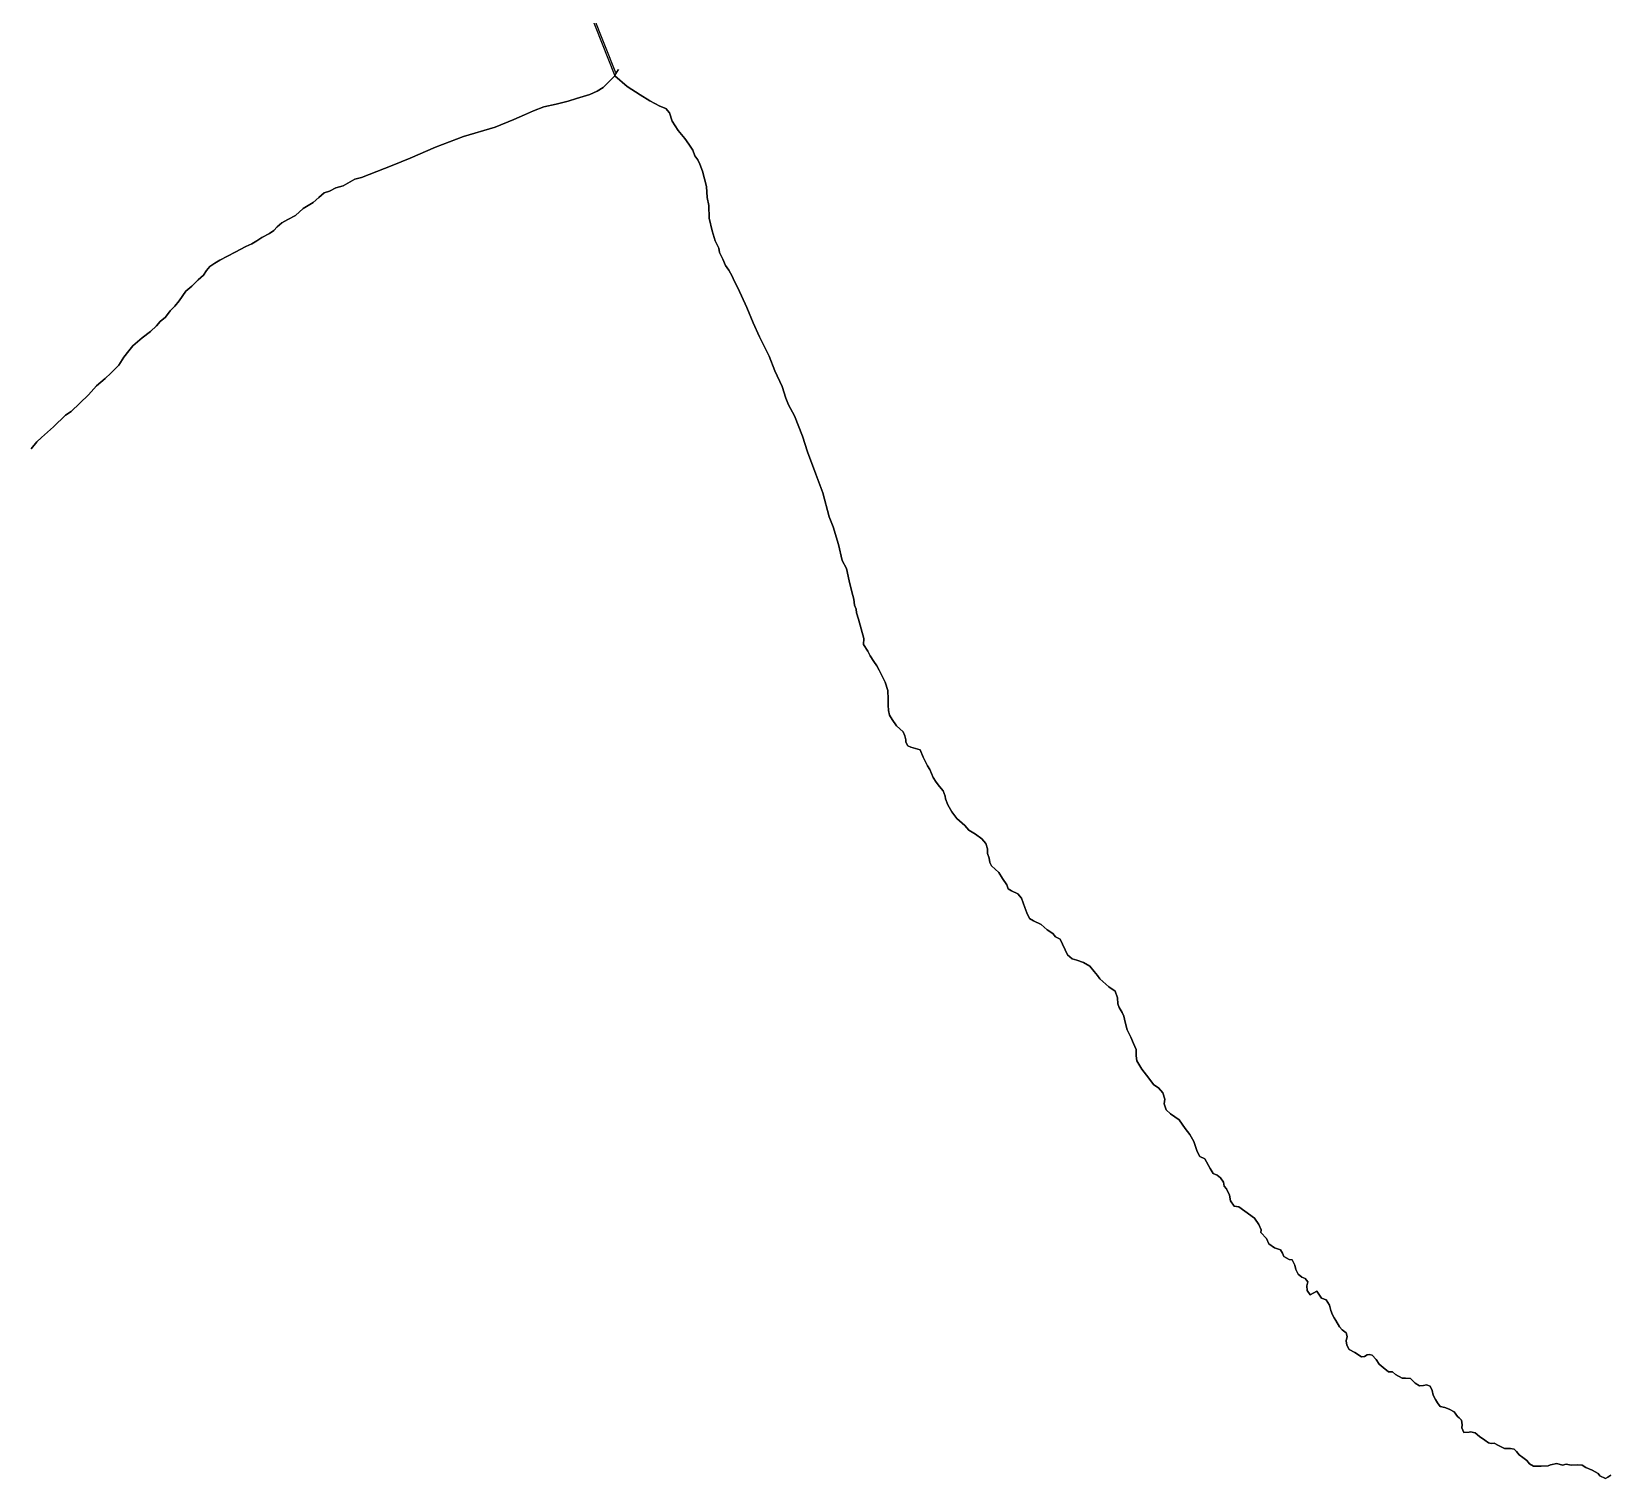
# Model space of a CAD drawing. Header units: inches. Extents: x 33.9 to 41.9, y -4.8 to 5.4.
# Drawn here: x 39.247 to 39.829, y 0.477 to 1.012 of the extents above; entities that cross this region are included whole.
import ezdxf

# ---------------------------------------------------------------- set-up
doc = ezdxf.new("R2010")
doc.units = ezdxf.units.IN
doc.header["$MEASUREMENT"] = 0
doc.layers.add('Counties', color=7, linetype='Continuous')

msp = doc.modelspace()

# ---------------------------------------------------------------- linework, layer by layer
at = {"layer": 'Counties'}
for points in [[(39.27266, 1.47497), (39.46246, 0.99521), (39.45815, 0.99085), (39.456, 0.98956), (39.45321, 0.98828), (39.4484, 0.98686), (39.44523, 0.98584), (39.4408, 0.98468), (39.43625, 0.98379), (39.43245, 0.98224), (39.42916, 0.98083), (39.42523, 0.97903), (39.4184, 0.97621), (39.40662, 0.97274), (39.39637, 0.96889), (39.387, 0.96478), (39.38029, 0.96209), (39.36902, 0.95759), (39.36662, 0.95708), (39.36231, 0.95451), (39.35953, 0.95387), (39.35725, 0.95259), (39.35522, 0.95194), (39.35332, 0.95027), (39.35117, 0.94847), (39.34749, 0.94616), (39.34471, 0.94359), (39.3418, 0.94218), (39.33964, 0.9409), (39.33787, 0.93949), (39.33673, 0.93807), (39.33508, 0.93692), (39.3323, 0.9355), (39.3304, 0.93422), (39.32863, 0.93319), (39.32635, 0.93217), (39.32242, 0.93011), (39.31672, 0.92716), (39.31495, 0.926), (39.31305, 0.92485), (39.31191, 0.92331), (39.31077, 0.92164), (39.30874, 0.91984), (39.30646, 0.91753), (39.30418, 0.91573), (39.30177, 0.91213), (39.30013, 0.91021), (39.29848, 0.90841), (39.2967, 0.90609), (39.2948, 0.90455), (39.29341, 0.90288), (39.29113, 0.90083), (39.28809, 0.89852), (39.28467, 0.89556), (39.28315, 0.89364), (39.28137, 0.89133), (39.27947, 0.88837), (39.27656, 0.88542), (39.27441, 0.88349), (39.27124, 0.88079), (39.26832, 0.87745), (39.26186, 0.87129), (39.25984, 0.86988), (39.2554, 0.86564), (39.25097, 0.86166), (39.2492, 0.86012), (39.24717, 0.85755)], [(39.27266, 1.47497), (39.46246, 0.99521), (39.45815, 0.99085), (39.456, 0.98956), (39.45321, 0.98828), (39.4484, 0.98686), (39.44523, 0.98584), (39.4408, 0.98468), (39.43625, 0.98379), (39.43245, 0.98224), (39.42916, 0.98083), (39.42523, 0.97903), (39.4184, 0.97621), (39.40662, 0.97274), (39.39637, 0.96889), (39.387, 0.96478), (39.38029, 0.96209), (39.36902, 0.95759), (39.36662, 0.95708), (39.36231, 0.95451), (39.35953, 0.95387), (39.35725, 0.95259), (39.35522, 0.95194), (39.35332, 0.95027), (39.35117, 0.94847), (39.34749, 0.94616), (39.34471, 0.94359), (39.3418, 0.94218), (39.33964, 0.9409), (39.33787, 0.93949), (39.33673, 0.93807), (39.33508, 0.93692), (39.3323, 0.9355), (39.3304, 0.93422), (39.32863, 0.93319), (39.32635, 0.93217), (39.32242, 0.93011), (39.31672, 0.92716), (39.31495, 0.926), (39.31305, 0.92485), (39.31191, 0.92331), (39.31077, 0.92164), (39.30874, 0.91984), (39.30646, 0.91753), (39.30418, 0.91573), (39.30177, 0.91213), (39.30013, 0.91021), (39.29848, 0.90841), (39.2967, 0.90609), (39.2948, 0.90455), (39.29341, 0.90288), (39.29113, 0.90083), (39.28809, 0.89852), (39.28467, 0.89556), (39.28315, 0.89364), (39.28137, 0.89133), (39.27947, 0.88837), (39.27656, 0.88542), (39.27441, 0.88349), (39.27124, 0.88079), (39.26832, 0.87745), (39.26186, 0.87129), (39.25984, 0.86988), (39.2554, 0.86564), (39.25097, 0.86166), (39.2492, 0.86012), (39.24717, 0.85755)], [(39.82999, 0.47874), (39.82885, 0.47797), (39.82796, 0.47746), (39.82594, 0.47849), (39.82531, 0.47926), (39.82303, 0.48054), (39.82075, 0.48157), (39.81936, 0.48234), (39.81746, 0.48247), (39.81531, 0.48234), (39.81342, 0.48273), (39.81215, 0.48234), (39.81, 0.48299), (39.80772, 0.48247), (39.80683, 0.48209), (39.8043, 0.48196), (39.80304, 0.48196), (39.80139, 0.48196), (39.79988, 0.48286), (39.79899, 0.48414), (39.79747, 0.48517), (39.79608, 0.4862), (39.7952, 0.48736), (39.79431, 0.48826), (39.79292, 0.48851), (39.79077, 0.48851), (39.78849, 0.48967), (39.78685, 0.49044), (39.78584, 0.49031), (39.78483, 0.49057), (39.78343, 0.4916), (39.78154, 0.49301), (39.77989, 0.4943), (39.77812, 0.49468), (39.77762, 0.49455), (39.77572, 0.49442), (39.77496, 0.4961), (39.77509, 0.49725), (39.77484, 0.49892), (39.77395, 0.49982), (39.77332, 0.50034), (39.77218, 0.50201), (39.77029, 0.50303), (39.76864, 0.50368), (39.767, 0.50406), (39.76599, 0.50535), (39.76523, 0.50663), (39.76434, 0.50817), (39.76397, 0.50997), (39.76334, 0.51151), (39.76194, 0.51203), (39.76081, 0.51177), (39.75941, 0.51164), (39.75777, 0.51267), (39.756, 0.51434), (39.75423, 0.51447), (39.75296, 0.51447), (39.75056, 0.51588), (39.74942, 0.51678), (39.7479, 0.51678), (39.74601, 0.51845), (39.74449, 0.51961), (39.74335, 0.52141), (39.74184, 0.52295), (39.74082, 0.52321), (39.74007, 0.52308), (39.73905, 0.52244), (39.73791, 0.52231), (39.73551, 0.52398), (39.73336, 0.52501), (39.7326, 0.52668), (39.73235, 0.52822), (39.73261, 0.52989), (39.73235, 0.53117), (39.73084, 0.53233), (39.72983, 0.53349), (39.72844, 0.5358), (39.72793, 0.5367), (39.7273, 0.53785), (39.72667, 0.5394), (39.72617, 0.54145), (39.7249, 0.54338), (39.72326, 0.54402), (39.72225, 0.54543), (39.72149, 0.54659), (39.71896, 0.54518), (39.71795, 0.54685), (39.71782, 0.54852), (39.7182, 0.55006), (39.71719, 0.55122), (39.71593, 0.55173), (39.71454, 0.55289), (39.71378, 0.55456), (39.7134, 0.55623), (39.71239, 0.55815), (39.71125, 0.55828), (39.70936, 0.55944), (39.70885, 0.56059), (39.70809, 0.56188), (39.70582, 0.56265), (39.70379, 0.56406), (39.70291, 0.56599), (39.70076, 0.5683), (39.70089, 0.5692), (39.70013, 0.57126), (39.69849, 0.57357), (39.69495, 0.57614), (39.69267, 0.57768), (39.69103, 0.57794), (39.68964, 0.57999), (39.68926, 0.58205), (39.68812, 0.58436), (39.68724, 0.58539), (39.68699, 0.5868), (39.68598, 0.58847), (39.68471, 0.58937), (39.6832, 0.59002), (39.68218, 0.59181), (39.68016, 0.59541), (39.67827, 0.59631), (39.67738, 0.59811), (39.67612, 0.60183), (39.67461, 0.6044), (39.67296, 0.60659), (39.67069, 0.6098), (39.66753, 0.61199), (39.66589, 0.61353), (39.66513, 0.61571), (39.66538, 0.61751), (39.66463, 0.61982), (39.66311, 0.62162), (39.66134, 0.62278), (39.65869, 0.62637), (39.65692, 0.62856), (39.65502, 0.63164), (39.65477, 0.63344), (39.65477, 0.63575), (39.65389, 0.63806), (39.65288, 0.64038), (39.65149, 0.64307), (39.65074, 0.6459), (39.65023, 0.64809), (39.6496, 0.6495), (39.64859, 0.6513), (39.64809, 0.65271), (39.64796, 0.65489), (39.64708, 0.65733), (39.6448, 0.65888), (39.64139, 0.66183), (39.64051, 0.66312), (39.63937, 0.66453), (39.63773, 0.66659), (39.63545, 0.66787), (39.63292, 0.66877), (39.63127, 0.66928), (39.62951, 0.6707), (39.62673, 0.67648), (39.62508, 0.67738), (39.62407, 0.67866), (39.62205, 0.67995), (39.61977, 0.68188), (39.61699, 0.68329), (39.61547, 0.68419), (39.61446, 0.68624), (39.61371, 0.68817), (39.61257, 0.69164), (39.61118, 0.69331), (39.60878, 0.69434), (39.60764, 0.69511), (39.60714, 0.69652), (39.60549, 0.69896), (39.6041, 0.70115), (39.60145, 0.70359), (39.60082, 0.70487), (39.60057, 0.70641), (39.59994, 0.70808), (39.59994, 0.70988), (39.59931, 0.71181), (39.59792, 0.71361), (39.59552, 0.71528), (39.59311, 0.71669), (39.5916, 0.71849), (39.58869, 0.72106), (39.58679, 0.7235), (39.5854, 0.72607), (39.58452, 0.72826), (39.58439, 0.72928), (39.58364, 0.73121), (39.58225, 0.73288), (39.58098, 0.73442), (39.57997, 0.73622), (39.57934, 0.73763), (39.57871, 0.73917), (39.57783, 0.74046), (39.57619, 0.74367), (39.57518, 0.74637), (39.57164, 0.7474), (39.57062, 0.74791), (39.56986, 0.7492), (39.56987, 0.7501), (39.56949, 0.75151), (39.56886, 0.75305), (39.56646, 0.75523), (39.56481, 0.75755), (39.5638, 0.75922), (39.56343, 0.76089), (39.5633, 0.76294), (39.5633, 0.76513), (39.56318, 0.76834), (39.56217, 0.77142), (39.56003, 0.77579), (39.55914, 0.77746), (39.558, 0.779), (39.55674, 0.78106), (39.55586, 0.78285), (39.55422, 0.7853), (39.55434, 0.78748), (39.55233, 0.79467), (39.5517, 0.79699), (39.55157, 0.79827), (39.55094, 0.79981), (39.55069, 0.802), (39.54993, 0.80469), (39.54893, 0.8088), (39.54792, 0.8133), (39.5464, 0.81625), (39.54502, 0.82216), (39.543, 0.82872), (39.54161, 0.83244), (39.53922, 0.84131), (39.5367, 0.84811), (39.53354, 0.85634), (39.53178, 0.86212), (39.52875, 0.8697), (39.5266, 0.87368), (39.52559, 0.87625), (39.52421, 0.88049), (39.52155, 0.88627), (39.51941, 0.89166), (39.51587, 0.89886), (39.51348, 0.904), (39.51121, 0.90965), (39.50792, 0.91697), (39.50653, 0.91954), (39.50578, 0.92121), (39.50451, 0.9234), (39.50338, 0.92519), (39.50237, 0.92751), (39.5011, 0.92995), (39.50085, 0.93162), (39.49946, 0.93432), (39.49909, 0.93547), (39.49846, 0.93791), (39.49732, 0.94267), (39.4972, 0.94729), (39.49657, 0.95025), (39.49632, 0.95436), (39.49481, 0.96001), (39.4938, 0.96258), (39.49317, 0.96412), (39.49203, 0.96566), (39.49128, 0.96772), (39.48976, 0.9699), (39.48837, 0.97209), (39.48584, 0.97504), (39.4837, 0.97838), (39.48269, 0.98146), (39.4813, 0.98313), (39.47915, 0.98403), (39.47535, 0.98596), (39.47181, 0.98814), (39.46701, 0.99123), (39.46246, 0.99521), (39.46389, 0.99747), (39.46284, 0.99624), (39.27266, 1.47497)], [(39.82999, 0.47874), (39.82885, 0.47797), (39.82796, 0.47746), (39.82594, 0.47849), (39.82531, 0.47926), (39.82303, 0.48054), (39.82075, 0.48157), (39.81936, 0.48234), (39.81746, 0.48247), (39.81531, 0.48234), (39.81342, 0.48273), (39.81215, 0.48234), (39.81, 0.48299), (39.80772, 0.48247), (39.80683, 0.48209), (39.8043, 0.48196), (39.80304, 0.48196), (39.80139, 0.48196), (39.79988, 0.48286), (39.79899, 0.48414), (39.79747, 0.48517), (39.79608, 0.4862), (39.7952, 0.48736), (39.79431, 0.48826), (39.79292, 0.48851), (39.79077, 0.48851), (39.78849, 0.48967), (39.78685, 0.49044), (39.78584, 0.49031), (39.78483, 0.49057), (39.78343, 0.4916), (39.78154, 0.49301), (39.77989, 0.4943), (39.77812, 0.49468), (39.77762, 0.49455), (39.77572, 0.49442), (39.77496, 0.4961), (39.77509, 0.49725), (39.77484, 0.49892), (39.77395, 0.49982), (39.77332, 0.50034), (39.77218, 0.50201), (39.77029, 0.50303), (39.76864, 0.50368), (39.767, 0.50406), (39.76599, 0.50535), (39.76523, 0.50663), (39.76434, 0.50817), (39.76397, 0.50997), (39.76334, 0.51151), (39.76194, 0.51203), (39.76081, 0.51177), (39.75941, 0.51164), (39.75777, 0.51267), (39.756, 0.51434), (39.75423, 0.51447), (39.75296, 0.51447), (39.75056, 0.51588), (39.74942, 0.51678), (39.7479, 0.51678), (39.74601, 0.51845), (39.74449, 0.51961), (39.74335, 0.52141), (39.74184, 0.52295), (39.74082, 0.52321), (39.74007, 0.52308), (39.73905, 0.52244), (39.73791, 0.52231), (39.73551, 0.52398), (39.73336, 0.52501), (39.7326, 0.52668), (39.73235, 0.52822), (39.73261, 0.52989), (39.73235, 0.53117), (39.73084, 0.53233), (39.72983, 0.53349), (39.72844, 0.5358), (39.72793, 0.5367), (39.7273, 0.53785), (39.72667, 0.5394), (39.72617, 0.54145), (39.7249, 0.54338), (39.72326, 0.54402), (39.72225, 0.54543), (39.72149, 0.54659), (39.71896, 0.54518), (39.71795, 0.54685), (39.71782, 0.54852), (39.7182, 0.55006), (39.71719, 0.55122), (39.71593, 0.55173), (39.71454, 0.55289), (39.71378, 0.55456), (39.7134, 0.55623), (39.71239, 0.55815), (39.71125, 0.55828), (39.70936, 0.55944), (39.70885, 0.56059), (39.70809, 0.56188), (39.70582, 0.56265), (39.70379, 0.56406), (39.70291, 0.56599), (39.70076, 0.5683), (39.70089, 0.5692), (39.70013, 0.57126), (39.69849, 0.57357), (39.69495, 0.57614), (39.69267, 0.57768), (39.69103, 0.57794), (39.68964, 0.57999), (39.68926, 0.58205), (39.68812, 0.58436), (39.68724, 0.58539), (39.68699, 0.5868), (39.68598, 0.58847), (39.68471, 0.58937), (39.6832, 0.59002), (39.68218, 0.59181), (39.68016, 0.59541), (39.67827, 0.59631), (39.67738, 0.59811), (39.67612, 0.60183), (39.67461, 0.6044), (39.67296, 0.60659), (39.67069, 0.6098), (39.66753, 0.61199), (39.66589, 0.61353), (39.66513, 0.61571), (39.66538, 0.61751), (39.66463, 0.61982), (39.66311, 0.62162), (39.66134, 0.62278), (39.65869, 0.62637), (39.65692, 0.62856), (39.65502, 0.63164), (39.65477, 0.63344), (39.65477, 0.63575), (39.65389, 0.63806), (39.65288, 0.64038), (39.65149, 0.64307), (39.65074, 0.6459), (39.65023, 0.64809), (39.6496, 0.6495), (39.64859, 0.6513), (39.64809, 0.65271), (39.64796, 0.65489), (39.64708, 0.65733), (39.6448, 0.65888), (39.64139, 0.66183), (39.64051, 0.66312), (39.63937, 0.66453), (39.63773, 0.66659), (39.63545, 0.66787), (39.63292, 0.66877), (39.63127, 0.66928), (39.62951, 0.6707), (39.62673, 0.67648), (39.62508, 0.67738), (39.62407, 0.67866), (39.62205, 0.67995), (39.61977, 0.68188), (39.61699, 0.68329), (39.61547, 0.68419), (39.61446, 0.68624), (39.61371, 0.68817), (39.61257, 0.69164), (39.61118, 0.69331), (39.60878, 0.69434), (39.60764, 0.69511), (39.60714, 0.69652), (39.60549, 0.69896), (39.6041, 0.70115), (39.60145, 0.70359), (39.60082, 0.70487), (39.60057, 0.70641), (39.59994, 0.70808), (39.59994, 0.70988), (39.59931, 0.71181), (39.59792, 0.71361), (39.59552, 0.71528), (39.59311, 0.71669), (39.5916, 0.71849), (39.58869, 0.72106), (39.58679, 0.7235), (39.5854, 0.72607), (39.58452, 0.72826), (39.58439, 0.72928), (39.58364, 0.73121), (39.58225, 0.73288), (39.58098, 0.73442), (39.57997, 0.73622), (39.57934, 0.73763), (39.57871, 0.73917), (39.57783, 0.74046), (39.57619, 0.74367), (39.57518, 0.74637), (39.57164, 0.7474), (39.57062, 0.74791), (39.56986, 0.7492), (39.56987, 0.7501), (39.56949, 0.75151), (39.56886, 0.75305), (39.56646, 0.75523), (39.56481, 0.75755), (39.5638, 0.75922), (39.56343, 0.76089), (39.5633, 0.76294), (39.5633, 0.76513), (39.56318, 0.76834), (39.56217, 0.77142), (39.56003, 0.77579), (39.55914, 0.77746), (39.558, 0.779), (39.55674, 0.78106), (39.55586, 0.78285), (39.55422, 0.7853), (39.55434, 0.78748), (39.55233, 0.79467), (39.5517, 0.79699), (39.55157, 0.79827), (39.55094, 0.79981), (39.55069, 0.802), (39.54993, 0.80469), (39.54893, 0.8088), (39.54792, 0.8133), (39.5464, 0.81625), (39.54502, 0.82216), (39.543, 0.82872), (39.54161, 0.83244), (39.53922, 0.84131), (39.5367, 0.84811), (39.53354, 0.85634), (39.53178, 0.86212), (39.52875, 0.8697), (39.5266, 0.87368), (39.52559, 0.87625), (39.52421, 0.88049), (39.52155, 0.88627), (39.51941, 0.89166), (39.51587, 0.89886), (39.51348, 0.904), (39.51121, 0.90965), (39.50792, 0.91697), (39.50653, 0.91954), (39.50578, 0.92121), (39.50451, 0.9234), (39.50338, 0.92519), (39.50237, 0.92751), (39.5011, 0.92995), (39.50085, 0.93162), (39.49946, 0.93432), (39.49909, 0.93547), (39.49846, 0.93791), (39.49732, 0.94267), (39.4972, 0.94729), (39.49657, 0.95025), (39.49632, 0.95436), (39.49481, 0.96001), (39.4938, 0.96258), (39.49317, 0.96412), (39.49203, 0.96566), (39.49128, 0.96772), (39.48976, 0.9699), (39.48837, 0.97209), (39.48584, 0.97504), (39.4837, 0.97838), (39.48269, 0.98146), (39.4813, 0.98313), (39.47915, 0.98403), (39.47535, 0.98596), (39.47181, 0.98814), (39.46701, 0.99123), (39.46246, 0.99521), (39.46389, 0.99747), (39.46284, 0.99624), (39.27266, 1.47497)], [(39.24717, 0.85755), (39.2492, 0.86012), (39.25097, 0.86166), (39.2554, 0.86564), (39.25984, 0.86988), (39.26186, 0.87129), (39.26832, 0.87745), (39.27124, 0.88079), (39.27441, 0.88349), (39.27656, 0.88542), (39.27947, 0.88837), (39.28137, 0.89133), (39.28315, 0.89364), (39.28467, 0.89556), (39.28809, 0.89852), (39.29113, 0.90083), (39.29341, 0.90288), (39.2948, 0.90455), (39.2967, 0.90609), (39.29848, 0.90841), (39.30013, 0.91021), (39.30177, 0.91213), (39.30418, 0.91573), (39.30646, 0.91753), (39.30874, 0.91984), (39.31077, 0.92164), (39.31191, 0.92331), (39.31305, 0.92485), (39.31495, 0.926), (39.31672, 0.92716), (39.32242, 0.93011), (39.32635, 0.93217), (39.32863, 0.93319), (39.3304, 0.93422), (39.3323, 0.9355), (39.33508, 0.93692), (39.33673, 0.93807), (39.33787, 0.93949), (39.33964, 0.9409), (39.3418, 0.94218), (39.34471, 0.94359), (39.34749, 0.94616), (39.35117, 0.94847), (39.35332, 0.95027), (39.35522, 0.95194), (39.35725, 0.95259), (39.35953, 0.95387), (39.36231, 0.95451), (39.36662, 0.95708), (39.36902, 0.95759), (39.38029, 0.96209), (39.387, 0.96478), (39.39637, 0.96889), (39.40662, 0.97274), (39.4184, 0.97621), (39.42523, 0.97903), (39.42916, 0.98083), (39.43245, 0.98224), (39.43625, 0.98379), (39.4408, 0.98468), (39.44523, 0.98584), (39.4484, 0.98686), (39.45321, 0.98828), (39.456, 0.98956), (39.45815, 0.99085), (39.46246, 0.99521), (39.46701, 0.99123), (39.47181, 0.98814), (39.47535, 0.98596), (39.47915, 0.98403), (39.4813, 0.98313), (39.48269, 0.98146), (39.4837, 0.97838), (39.48584, 0.97504), (39.48837, 0.97209), (39.48976, 0.9699), (39.49128, 0.96772), (39.49203, 0.96566), (39.49317, 0.96412), (39.4938, 0.96258), (39.49481, 0.96001), (39.49632, 0.95436), (39.49657, 0.95025), (39.4972, 0.94729), (39.49732, 0.94267), (39.49846, 0.93791), (39.49909, 0.93547), (39.49946, 0.93432), (39.50085, 0.93162), (39.5011, 0.92995), (39.50237, 0.92751), (39.50338, 0.92519), (39.50451, 0.9234), (39.50578, 0.92121), (39.50653, 0.91954), (39.50792, 0.91697), (39.51121, 0.90965), (39.51348, 0.904), (39.51587, 0.89886), (39.51941, 0.89166), (39.52155, 0.88627), (39.52421, 0.88049), (39.52559, 0.87625), (39.5266, 0.87368), (39.52875, 0.8697), (39.53178, 0.86212), (39.53354, 0.85634), (39.5367, 0.84811), (39.53922, 0.84131), (39.54161, 0.83244), (39.543, 0.82872), (39.54502, 0.82216), (39.5464, 0.81625), (39.54792, 0.8133), (39.54893, 0.8088), (39.54993, 0.80469), (39.55069, 0.802), (39.55094, 0.79981), (39.55157, 0.79827), (39.5517, 0.79699), (39.55233, 0.79467), (39.55434, 0.78748), (39.55422, 0.7853), (39.55586, 0.78285), (39.55674, 0.78106), (39.558, 0.779), (39.55914, 0.77746), (39.56003, 0.77579), (39.56217, 0.77142), (39.56318, 0.76834), (39.5633, 0.76513), (39.5633, 0.76294), (39.56343, 0.76089), (39.5638, 0.75922), (39.56481, 0.75755), (39.56646, 0.75523), (39.56886, 0.75305), (39.56949, 0.75151), (39.56987, 0.7501), (39.56986, 0.7492), (39.57062, 0.74791), (39.57164, 0.7474), (39.57518, 0.74637), (39.57619, 0.74367), (39.57783, 0.74046), (39.57871, 0.73917), (39.57934, 0.73763), (39.57997, 0.73622), (39.58098, 0.73442), (39.58225, 0.73288), (39.58364, 0.73121), (39.58439, 0.72928), (39.58452, 0.72826), (39.5854, 0.72607), (39.58679, 0.7235), (39.58869, 0.72106), (39.5916, 0.71849), (39.59311, 0.71669), (39.59552, 0.71528), (39.59792, 0.71361), (39.59931, 0.71181), (39.59994, 0.70988), (39.59994, 0.70808), (39.60057, 0.70641), (39.60082, 0.70487), (39.60145, 0.70359), (39.6041, 0.70115), (39.60549, 0.69896), (39.60714, 0.69652), (39.60764, 0.69511), (39.60878, 0.69434), (39.61118, 0.69331), (39.61257, 0.69164), (39.61371, 0.68817), (39.61446, 0.68624), (39.61547, 0.68419), (39.61699, 0.68329), (39.61977, 0.68188), (39.62205, 0.67995), (39.62407, 0.67866), (39.62508, 0.67738), (39.62673, 0.67648), (39.62951, 0.6707), (39.63127, 0.66928), (39.63292, 0.66877), (39.63545, 0.66787), (39.63773, 0.66659), (39.63937, 0.66453), (39.64051, 0.66312), (39.64139, 0.66183), (39.6448, 0.65888), (39.64708, 0.65733), (39.64796, 0.65489), (39.64809, 0.65271), (39.64859, 0.6513), (39.6496, 0.6495), (39.65023, 0.64809), (39.65074, 0.6459), (39.65149, 0.64307), (39.65288, 0.64038), (39.65389, 0.63806), (39.65477, 0.63575), (39.65477, 0.63344), (39.65502, 0.63164), (39.65692, 0.62856), (39.65869, 0.62637), (39.66134, 0.62278), (39.66311, 0.62162), (39.66463, 0.61982), (39.66538, 0.61751), (39.66513, 0.61571), (39.66589, 0.61353), (39.66753, 0.61199), (39.67069, 0.6098), (39.67296, 0.60659), (39.67461, 0.6044), (39.67612, 0.60183), (39.67738, 0.59811), (39.67827, 0.59631), (39.68016, 0.59541), (39.68218, 0.59181), (39.6832, 0.59002), (39.68471, 0.58937), (39.68598, 0.58847), (39.68699, 0.5868), (39.68724, 0.58539), (39.68812, 0.58436), (39.68926, 0.58205), (39.68964, 0.57999), (39.69103, 0.57794), (39.69267, 0.57768), (39.69495, 0.57614), (39.69849, 0.57357), (39.70013, 0.57126), (39.70089, 0.5692), (39.70076, 0.5683), (39.70291, 0.56599), (39.70379, 0.56406), (39.70582, 0.56265), (39.70809, 0.56188), (39.70885, 0.56059), (39.70936, 0.55944), (39.71125, 0.55828), (39.71239, 0.55815), (39.7134, 0.55623), (39.71378, 0.55456), (39.71454, 0.55289), (39.71593, 0.55173), (39.71719, 0.55122), (39.7182, 0.55006), (39.71782, 0.54852), (39.71795, 0.54685), (39.71896, 0.54518), (39.72149, 0.54659), (39.72225, 0.54543), (39.72326, 0.54402), (39.7249, 0.54338), (39.72617, 0.54145), (39.72667, 0.5394), (39.7273, 0.53785), (39.72793, 0.5367), (39.72844, 0.5358), (39.72983, 0.53349), (39.73084, 0.53233), (39.73235, 0.53117), (39.73261, 0.52989), (39.73235, 0.52822), (39.7326, 0.52668), (39.73336, 0.52501), (39.73551, 0.52398), (39.73791, 0.52231), (39.73905, 0.52244), (39.74007, 0.52308), (39.74082, 0.52321), (39.74184, 0.52295), (39.74335, 0.52141), (39.74449, 0.51961), (39.74601, 0.51845), (39.7479, 0.51678), (39.74942, 0.51678), (39.75056, 0.51588), (39.75296, 0.51447), (39.75423, 0.51447), (39.756, 0.51434), (39.75777, 0.51267), (39.75941, 0.51164), (39.76081, 0.51177), (39.76194, 0.51203), (39.76334, 0.51151), (39.76397, 0.50997), (39.76434, 0.50817), (39.76523, 0.50663), (39.76599, 0.50535), (39.767, 0.50406), (39.76864, 0.50368), (39.77029, 0.50303), (39.77218, 0.50201), (39.77332, 0.50034), (39.77395, 0.49982), (39.77484, 0.49892), (39.77509, 0.49725), (39.77496, 0.4961), (39.77572, 0.49442), (39.77762, 0.49455), (39.77812, 0.49468), (39.77989, 0.4943), (39.78154, 0.49301), (39.78343, 0.4916), (39.78483, 0.49057), (39.78584, 0.49031), (39.78685, 0.49044), (39.78849, 0.48967), (39.79077, 0.48851), (39.79292, 0.48851), (39.79431, 0.48826), (39.7952, 0.48736), (39.79608, 0.4862), (39.79747, 0.48517), (39.79899, 0.48414), (39.79988, 0.48286), (39.80139, 0.48196), (39.80304, 0.48196), (39.8043, 0.48196), (39.80683, 0.48209), (39.80772, 0.48247), (39.81, 0.48299), (39.81215, 0.48234), (39.81342, 0.48273), (39.81531, 0.48234), (39.81746, 0.48247), (39.81936, 0.48234), (39.82075, 0.48157), (39.82303, 0.48054), (39.82531, 0.47926), (39.82594, 0.47849), (39.82796, 0.47746), (39.82885, 0.47797), (39.82999, 0.47874)], [(39.24717, 0.85755), (39.2492, 0.86012), (39.25097, 0.86166), (39.2554, 0.86564), (39.25984, 0.86988), (39.26186, 0.87129), (39.26832, 0.87745), (39.27124, 0.88079), (39.27441, 0.88349), (39.27656, 0.88542), (39.27947, 0.88837), (39.28137, 0.89133), (39.28315, 0.89364), (39.28467, 0.89556), (39.28809, 0.89852), (39.29113, 0.90083), (39.29341, 0.90288), (39.2948, 0.90455), (39.2967, 0.90609), (39.29848, 0.90841), (39.30013, 0.91021), (39.30177, 0.91213), (39.30418, 0.91573), (39.30646, 0.91753), (39.30874, 0.91984), (39.31077, 0.92164), (39.31191, 0.92331), (39.31305, 0.92485), (39.31495, 0.926), (39.31672, 0.92716), (39.32242, 0.93011), (39.32635, 0.93217), (39.32863, 0.93319), (39.3304, 0.93422), (39.3323, 0.9355), (39.33508, 0.93692), (39.33673, 0.93807), (39.33787, 0.93949), (39.33964, 0.9409), (39.3418, 0.94218), (39.34471, 0.94359), (39.34749, 0.94616), (39.35117, 0.94847), (39.35332, 0.95027), (39.35522, 0.95194), (39.35725, 0.95259), (39.35953, 0.95387), (39.36231, 0.95451), (39.36662, 0.95708), (39.36902, 0.95759), (39.38029, 0.96209), (39.387, 0.96478), (39.39637, 0.96889), (39.40662, 0.97274), (39.4184, 0.97621), (39.42523, 0.97903), (39.42916, 0.98083), (39.43245, 0.98224), (39.43625, 0.98379), (39.4408, 0.98468), (39.44523, 0.98584), (39.4484, 0.98686), (39.45321, 0.98828), (39.456, 0.98956), (39.45815, 0.99085), (39.46246, 0.99521), (39.46701, 0.99123), (39.47181, 0.98814), (39.47535, 0.98596), (39.47915, 0.98403), (39.4813, 0.98313), (39.48269, 0.98146), (39.4837, 0.97838), (39.48584, 0.97504), (39.48837, 0.97209), (39.48976, 0.9699), (39.49128, 0.96772), (39.49203, 0.96566), (39.49317, 0.96412), (39.4938, 0.96258), (39.49481, 0.96001), (39.49632, 0.95436), (39.49657, 0.95025), (39.4972, 0.94729), (39.49732, 0.94267), (39.49846, 0.93791), (39.49909, 0.93547), (39.49946, 0.93432), (39.50085, 0.93162), (39.5011, 0.92995), (39.50237, 0.92751), (39.50338, 0.92519), (39.50451, 0.9234), (39.50578, 0.92121), (39.50653, 0.91954), (39.50792, 0.91697), (39.51121, 0.90965), (39.51348, 0.904), (39.51587, 0.89886), (39.51941, 0.89166), (39.52155, 0.88627), (39.52421, 0.88049), (39.52559, 0.87625), (39.5266, 0.87368), (39.52875, 0.8697), (39.53178, 0.86212), (39.53354, 0.85634), (39.5367, 0.84811), (39.53922, 0.84131), (39.54161, 0.83244), (39.543, 0.82872), (39.54502, 0.82216), (39.5464, 0.81625), (39.54792, 0.8133), (39.54893, 0.8088), (39.54993, 0.80469), (39.55069, 0.802), (39.55094, 0.79981), (39.55157, 0.79827), (39.5517, 0.79699), (39.55233, 0.79467), (39.55434, 0.78748), (39.55422, 0.7853), (39.55586, 0.78285), (39.55674, 0.78106), (39.558, 0.779), (39.55914, 0.77746), (39.56003, 0.77579), (39.56217, 0.77142), (39.56318, 0.76834), (39.5633, 0.76513), (39.5633, 0.76294), (39.56343, 0.76089), (39.5638, 0.75922), (39.56481, 0.75755), (39.56646, 0.75523), (39.56886, 0.75305), (39.56949, 0.75151), (39.56987, 0.7501), (39.56986, 0.7492), (39.57062, 0.74791), (39.57164, 0.7474), (39.57518, 0.74637), (39.57619, 0.74367), (39.57783, 0.74046), (39.57871, 0.73917), (39.57934, 0.73763), (39.57997, 0.73622), (39.58098, 0.73442), (39.58225, 0.73288), (39.58364, 0.73121), (39.58439, 0.72928), (39.58452, 0.72826), (39.5854, 0.72607), (39.58679, 0.7235), (39.58869, 0.72106), (39.5916, 0.71849), (39.59311, 0.71669), (39.59552, 0.71528), (39.59792, 0.71361), (39.59931, 0.71181), (39.59994, 0.70988), (39.59994, 0.70808), (39.60057, 0.70641), (39.60082, 0.70487), (39.60145, 0.70359), (39.6041, 0.70115), (39.60549, 0.69896), (39.60714, 0.69652), (39.60764, 0.69511), (39.60878, 0.69434), (39.61118, 0.69331), (39.61257, 0.69164), (39.61371, 0.68817), (39.61446, 0.68624), (39.61547, 0.68419), (39.61699, 0.68329), (39.61977, 0.68188), (39.62205, 0.67995), (39.62407, 0.67866), (39.62508, 0.67738), (39.62673, 0.67648), (39.62951, 0.6707), (39.63127, 0.66928), (39.63292, 0.66877), (39.63545, 0.66787), (39.63773, 0.66659), (39.63937, 0.66453), (39.64051, 0.66312), (39.64139, 0.66183), (39.6448, 0.65888), (39.64708, 0.65733), (39.64796, 0.65489), (39.64809, 0.65271), (39.64859, 0.6513), (39.6496, 0.6495), (39.65023, 0.64809), (39.65074, 0.6459), (39.65149, 0.64307), (39.65288, 0.64038), (39.65389, 0.63806), (39.65477, 0.63575), (39.65477, 0.63344), (39.65502, 0.63164), (39.65692, 0.62856), (39.65869, 0.62637), (39.66134, 0.62278), (39.66311, 0.62162), (39.66463, 0.61982), (39.66538, 0.61751), (39.66513, 0.61571), (39.66589, 0.61353), (39.66753, 0.61199), (39.67069, 0.6098), (39.67296, 0.60659), (39.67461, 0.6044), (39.67612, 0.60183), (39.67738, 0.59811), (39.67827, 0.59631), (39.68016, 0.59541), (39.68218, 0.59181), (39.6832, 0.59002), (39.68471, 0.58937), (39.68598, 0.58847), (39.68699, 0.5868), (39.68724, 0.58539), (39.68812, 0.58436), (39.68926, 0.58205), (39.68964, 0.57999), (39.69103, 0.57794), (39.69267, 0.57768), (39.69495, 0.57614), (39.69849, 0.57357), (39.70013, 0.57126), (39.70089, 0.5692), (39.70076, 0.5683), (39.70291, 0.56599), (39.70379, 0.56406), (39.70582, 0.56265), (39.70809, 0.56188), (39.70885, 0.56059), (39.70936, 0.55944), (39.71125, 0.55828), (39.71239, 0.55815), (39.7134, 0.55623), (39.71378, 0.55456), (39.71454, 0.55289), (39.71593, 0.55173), (39.71719, 0.55122), (39.7182, 0.55006), (39.71782, 0.54852), (39.71795, 0.54685), (39.71896, 0.54518), (39.72149, 0.54659), (39.72225, 0.54543), (39.72326, 0.54402), (39.7249, 0.54338), (39.72617, 0.54145), (39.72667, 0.5394), (39.7273, 0.53785), (39.72793, 0.5367), (39.72844, 0.5358), (39.72983, 0.53349), (39.73084, 0.53233), (39.73235, 0.53117), (39.73261, 0.52989), (39.73235, 0.52822), (39.7326, 0.52668), (39.73336, 0.52501), (39.73551, 0.52398), (39.73791, 0.52231), (39.73905, 0.52244), (39.74007, 0.52308), (39.74082, 0.52321), (39.74184, 0.52295), (39.74335, 0.52141), (39.74449, 0.51961), (39.74601, 0.51845), (39.7479, 0.51678), (39.74942, 0.51678), (39.75056, 0.51588), (39.75296, 0.51447), (39.75423, 0.51447), (39.756, 0.51434), (39.75777, 0.51267), (39.75941, 0.51164), (39.76081, 0.51177), (39.76194, 0.51203), (39.76334, 0.51151), (39.76397, 0.50997), (39.76434, 0.50817), (39.76523, 0.50663), (39.76599, 0.50535), (39.767, 0.50406), (39.76864, 0.50368), (39.77029, 0.50303), (39.77218, 0.50201), (39.77332, 0.50034), (39.77395, 0.49982), (39.77484, 0.49892), (39.77509, 0.49725), (39.77496, 0.4961), (39.77572, 0.49442), (39.77762, 0.49455), (39.77812, 0.49468), (39.77989, 0.4943), (39.78154, 0.49301), (39.78343, 0.4916), (39.78483, 0.49057), (39.78584, 0.49031), (39.78685, 0.49044), (39.78849, 0.48967), (39.79077, 0.48851), (39.79292, 0.48851), (39.79431, 0.48826), (39.7952, 0.48736), (39.79608, 0.4862), (39.79747, 0.48517), (39.79899, 0.48414), (39.79988, 0.48286), (39.80139, 0.48196), (39.80304, 0.48196), (39.8043, 0.48196), (39.80683, 0.48209), (39.80772, 0.48247), (39.81, 0.48299), (39.81215, 0.48234), (39.81342, 0.48273), (39.81531, 0.48234), (39.81746, 0.48247), (39.81936, 0.48234), (39.82075, 0.48157), (39.82303, 0.48054), (39.82531, 0.47926), (39.82594, 0.47849), (39.82796, 0.47746), (39.82885, 0.47797), (39.82999, 0.47874)]]:
    msp.add_lwpolyline(points, dxfattribs=at)

doc.saveas('drawing.dxf')
